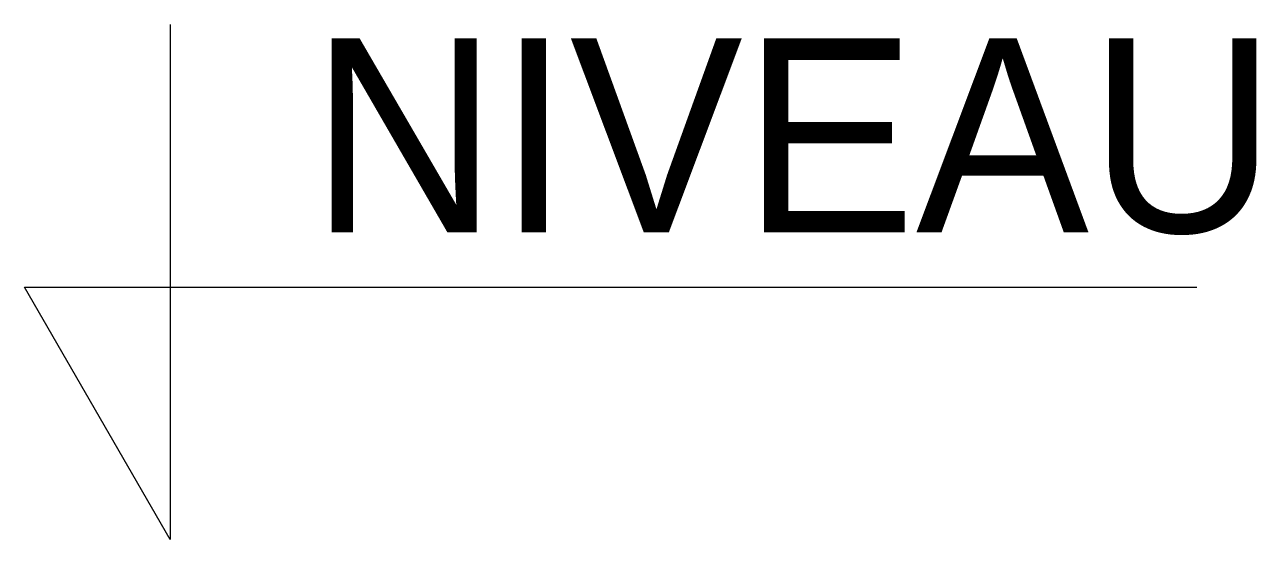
# Model space of a CAD drawing. Header units: millimetres. Extents: x -3.8 to 28, y 0 to 13.3.
import ezdxf
from ezdxf.enums import TextEntityAlignment as Align

# ---------------------------------------------------------------- set-up
doc = ezdxf.new("R2010")
doc.units = ezdxf.units.MM

msp = doc.modelspace()

# ---------------------------------------------------------------- linework, layer by layer
at = {"color": 0, "linetype": 'ByBlock', "transparency": 33554687}
msp.add_lwpolyline([(0, 13.274), (0, 0), (-3.753, 6.5), (26.45, 6.5)], dxfattribs=at)

# ---------------------------------------------------------------- texts
at = {"color": 6, "linetype": 'ByBlock', "transparency": 33554687}
msp.add_attdef('NIVEAU', text='+34.000', height=5, dxfattribs=at).set_placement((3.608, 6.417), align=Align.BOTTOM_LEFT)

doc.saveas('drawing.dxf')
